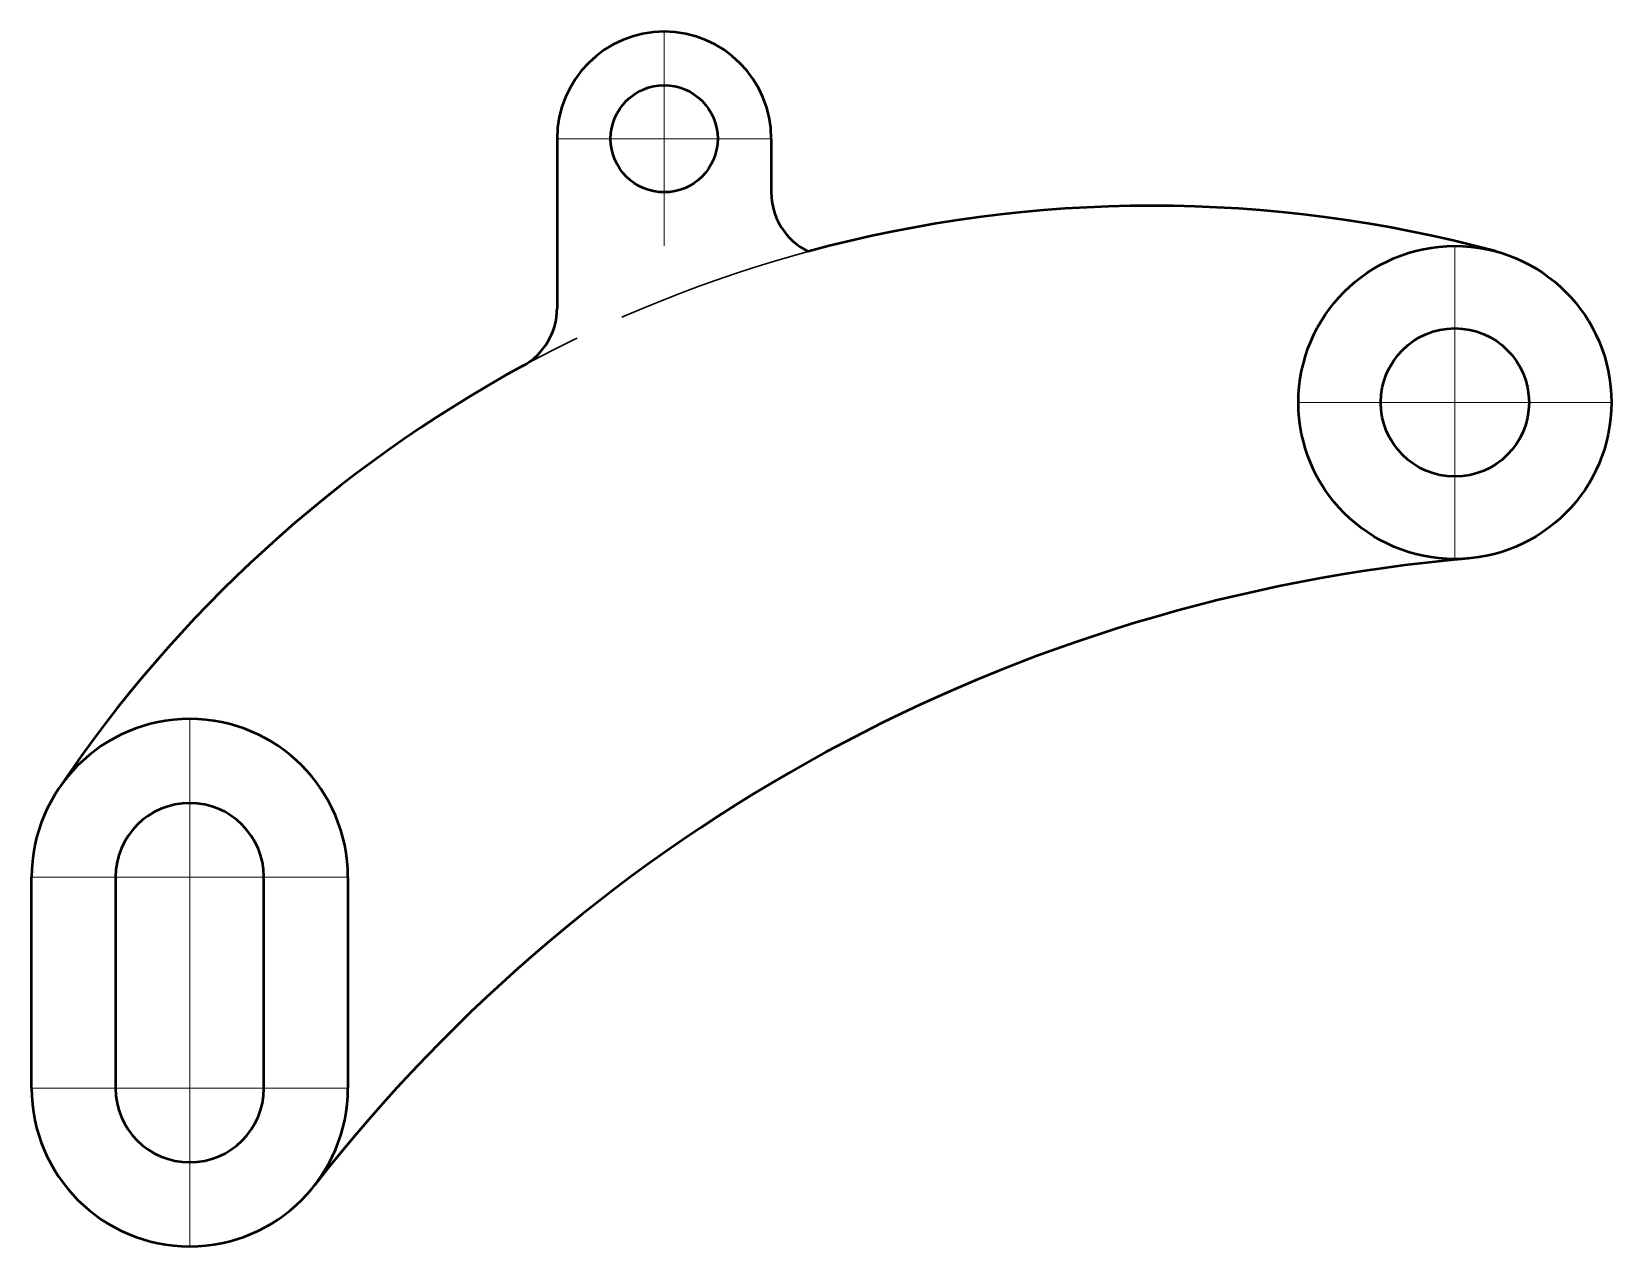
# Model space of a CAD drawing. Header units: millimetres. Extents: x 77.1 to 173, y 43.8 to 117.5.
import ezdxf

# ---------------------------------------------------------------- set-up
doc = ezdxf.new("R2010")
doc.units = ezdxf.units.MM
doc.linetypes.add('ACAD_ISO02W100', pattern=[15, 12, -3])
doc.linetypes.add('ACAD_ISO04W100', pattern=[30, 24, -2.95, 0.1, -2.95])
for name, color, linetype, lineweight, true_color in [('Contornos Ocultos', 252, 'ACAD_ISO02W100', 30, 0xa0a0a4), ('Contornos Visibles', 7, 'Continuous', 50, 0xffffff), ('Ejes de revolución', 6, 'ACAD_ISO04W100', 20, 0xff00ff)]:
    doc.layers.add(name, color=color, linetype=linetype, lineweight=lineweight, true_color=true_color)

msp = doc.modelspace()

# ---------------------------------------------------------------- linework, layer by layer
at = {"layer": 'Contornos Ocultos'}
msp.add_arc((145.115, 26.929), 80, 105.13915, 118.53994, dxfattribs=at)
at = {"layer": 'Contornos Visibles'}
for p, q in [((108.983, 110.994), (108.983, 100.722)), ((121.983, 110.994), (121.983, 107.744)), ((77.083, 53.394), (77.083, 66.194)), ((82.183, 66.194), (82.183, 53.394)), ((91.183, 53.394), (91.183, 66.194)), ((96.283, 66.194), (96.283, 53.394))]:
    msp.add_line(p, q, dxfattribs=at)
for centre, radius in [((115.483, 110.994), 3.25), ((163.483, 94.994), 9.5), ((163.483, 94.994), 4.5)]:
    msp.add_circle(centre, radius, dxfattribs=at)
for centre, radius, start, end in [((115.483, 110.994), 6.5, 0, 180), ((125.983, 107.744), 4, 180, 243.89063), ((145.115, 26.929), 80, 74.89861, 105.13915), ((104.983, 100.722), 4, 298.53994, 0), ((145.115, 26.929), 80, 118.53994, 146.09988), ((145.115, 26.929), 80, 118.53994, 146.09988), ((173.045, -14.087), 100, 95.00964, 141.99654), ((86.683, 66.194), 9.6, 0, 180), ((86.683, 66.194), 4.5, 0, 180), ((86.683, 53.394), 9.6, 180, 0), ((86.683, 53.394), 4.5, 180, 0)]:
    msp.add_arc(centre, radius, start, end, dxfattribs=at)
at = {"layer": 'Ejes de revolución'}
for p, q in [((115.483, 104.494), (115.483, 117.494)), ((108.983, 110.994), (121.983, 110.994)), ((163.483, 85.494), (163.483, 104.494)), ((153.983, 94.994), (172.983, 94.994)), ((86.683, 56.594), (86.683, 75.794)), ((77.083, 66.194), (96.283, 66.194)), ((86.683, 43.794), (86.683, 62.994)), ((77.083, 53.394), (96.283, 53.394))]:
    msp.add_line(p, q, dxfattribs=at)

doc.saveas('drawing.dxf')
